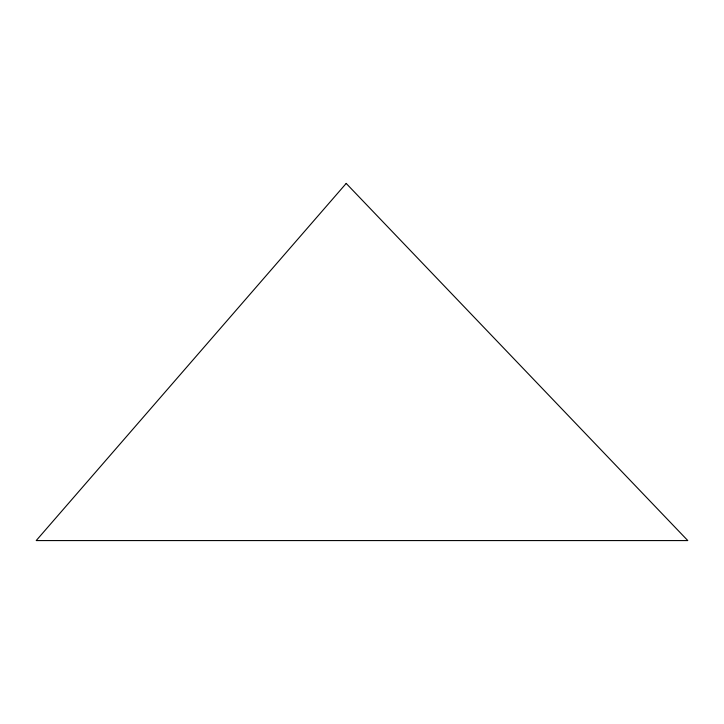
<?xml version="1.0" encoding="UTF-8"?>
<svg xmlns="http://www.w3.org/2000/svg" width="724" height="724" viewBox="0 0 724 724"><rect width="100%" height="100%" fill="white"/><g stroke="black" fill="none" stroke-linecap="round" stroke-linejoin="round"><path stroke-width="1.09" d="M346.199 183.425L36.2 540.575L687.8 540.575L346.199 183.425"/></g></svg>
